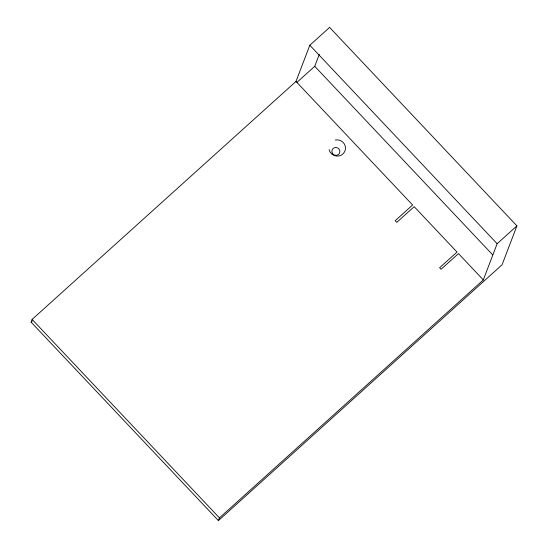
<?xml version="1.0" encoding="UTF-8"?>
<svg xmlns="http://www.w3.org/2000/svg" width="548" height="548" viewBox="0 0 548 548"><rect width="100%" height="100%" fill="white"/><g stroke="black" fill="none" stroke-linecap="round" stroke-linejoin="round"><path stroke-width="0.82" d="M31.078 322.121L32.113 319.409L295.995 81.433L309.812 45.244L329.595 27.4L516.922 225.879L502.064 264.78L218.405 520.6L31.078 322.121L32.353 320.977M296.975 82.323L314.744 66.301L319.292 54.396M218.405 520.6L219.44 517.887L483.315 279.912L497.139 243.723L516.922 225.879M309.812 45.244L497.139 243.723M314.744 66.301L492.666 254.827M295.995 81.433L412.617 205L395.211 220.7L396.786 222.365L414.192 206.671L457.018 252.046L439.612 267.739L441.065 269.287L458.471 253.587L483.315 279.912M32.113 319.409L219.44 517.887M335.287 140.014A8.35 8.11 20.9 0 1 345.295 146.261A8.35 8.11 20.9 0 1 339.102 155.933A8.35 8.11 20.9 0 1 329.095 149.686M332.335 153.214A4.035 3.925 20.9 0 0 339.301 153.55A4.035 3.925 20.9 0 0 336.006 147.481A4.035 3.925 20.9 0 0 332.335 153.214"/></g></svg>
